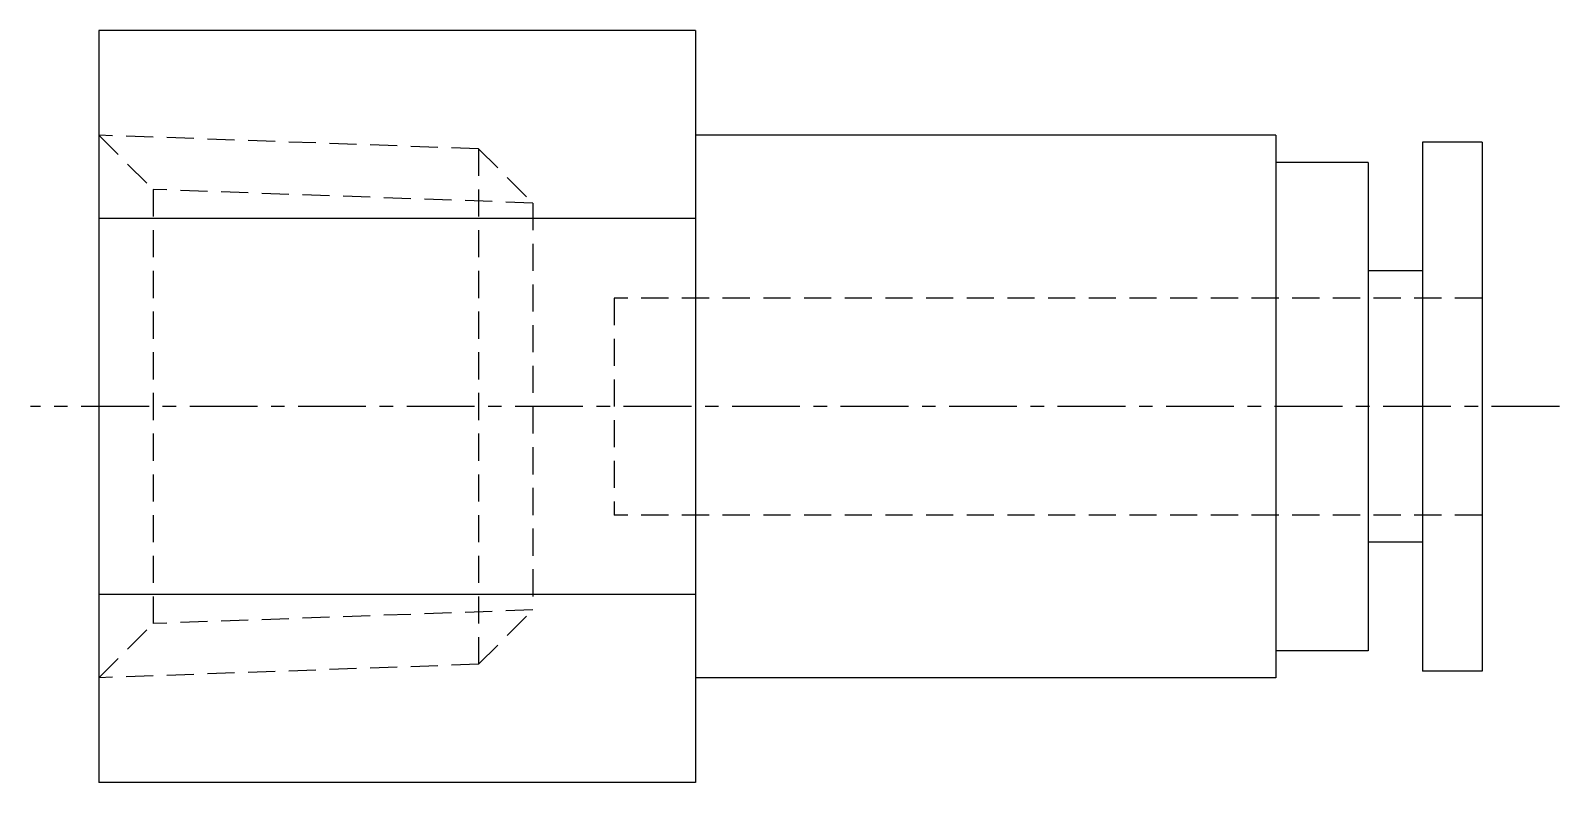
# Model space of a CAD drawing. Extents: x 0.5 to 43.8, y 0 to 44.4.
# Drawn here: x 15.66 to 43.85, y 30.58 to 44.43 of the extents above; entities outside this region: 2.
import ezdxf

# ---------------------------------------------------------------- set-up
doc = ezdxf.new("R2010")
doc.units = 0
doc.linetypes.add('CENTER', pattern=[2, 1.25, -0.25, 0.25, -0.25])
doc.linetypes.add('DASHED', pattern=[0.75, 0.5, -0.25])
doc.layers.get('0').update_dxf_attribs({"linetype": 'CONTINUOUS'})
doc.layers.add('CENTER', color=1, linetype='CENTER')
doc.styles.get("Standard").update_dxf_attribs({"font": 'txt.shx'})

# ---------------------------------------------------------------- blocks, each defined once
blk = doc.blocks.new('*U3')
at = {"color": 7, "linetype": 'CONTINUOUS'}
blk.add_text('MJCNF-4-1', height=3, dxfattribs=at).set_placement((0, 0))
blk = doc.blocks.new('*U4')
at = {"color": 7, "linetype": 'CONTINUOUS'}
blk.add_text('MJCNF-4-1', height=3, dxfattribs=at).set_placement((0, 5))

msp = doc.modelspace()

# ---------------------------------------------------------------- linework, layer by layer
at = {"color": 7, "linetype": 'CONTINUOUS'}
for p, q in [((16.923, 44.435), (16.923, 30.578)), ((27.923, 44.435), (16.923, 44.435)), ((27.923, 44.435), (27.923, 30.578)), ((38.623, 42.506), (27.923, 42.506)), ((38.623, 42.506), (38.623, 32.506)), ((42.423, 42.381), (41.323, 42.381)), ((41.323, 42.381), (41.323, 32.631)), ((42.423, 42.381), (42.423, 32.631)), ((40.323, 42.006), (38.623, 42.006)), ((40.323, 42.006), (40.323, 33.006)), ((27.923, 40.971), (16.923, 40.971)), ((41.323, 40.006), (40.323, 40.006)), ((41.323, 35.006), (40.323, 35.006)), ((27.923, 34.042), (16.923, 34.042)), ((40.323, 33.006), (38.623, 33.006)), ((38.623, 32.506), (27.923, 32.506)), ((42.423, 32.631), (41.323, 32.631)), ((27.923, 30.578), (16.923, 30.578))]:
    msp.add_line(p, q, dxfattribs=at)
at = {"color": 3, "linetype": 'DASHED'}
for p, q in [((23.923, 42.256), (16.923, 42.506)), ((16.923, 42.506), (17.923, 41.506)), ((23.923, 42.256), (24.923, 41.256)), ((23.923, 42.256), (23.923, 32.756)), ((24.923, 41.256), (17.923, 41.506)), ((17.923, 41.506), (17.923, 33.506)), ((24.923, 41.256), (24.923, 33.756)), ((42.423, 39.506), (26.423, 39.506)), ((26.423, 39.506), (26.423, 35.506)), ((42.423, 35.506), (26.423, 35.506)), ((24.923, 33.756), (17.923, 33.506)), ((23.923, 32.756), (24.923, 33.756)), ((16.923, 32.506), (17.923, 33.506)), ((23.923, 32.756), (16.923, 32.506))]:
    msp.add_line(p, q, dxfattribs=at)
at = {"layer": 'CENTER', "color": 1, "linetype": 'CENTER'}
msp.add_line((43.848, 37.506), (15.665, 37.506), dxfattribs=at)

# ---------------------------------------------------------------- block references
at = {"color": 7, "linetype": 'CONTINUOUS'}
for name in ['*U4', '*U3']:
    msp.add_blockref(name, (0, 0), dxfattribs=at)

doc.saveas('drawing.dxf')
